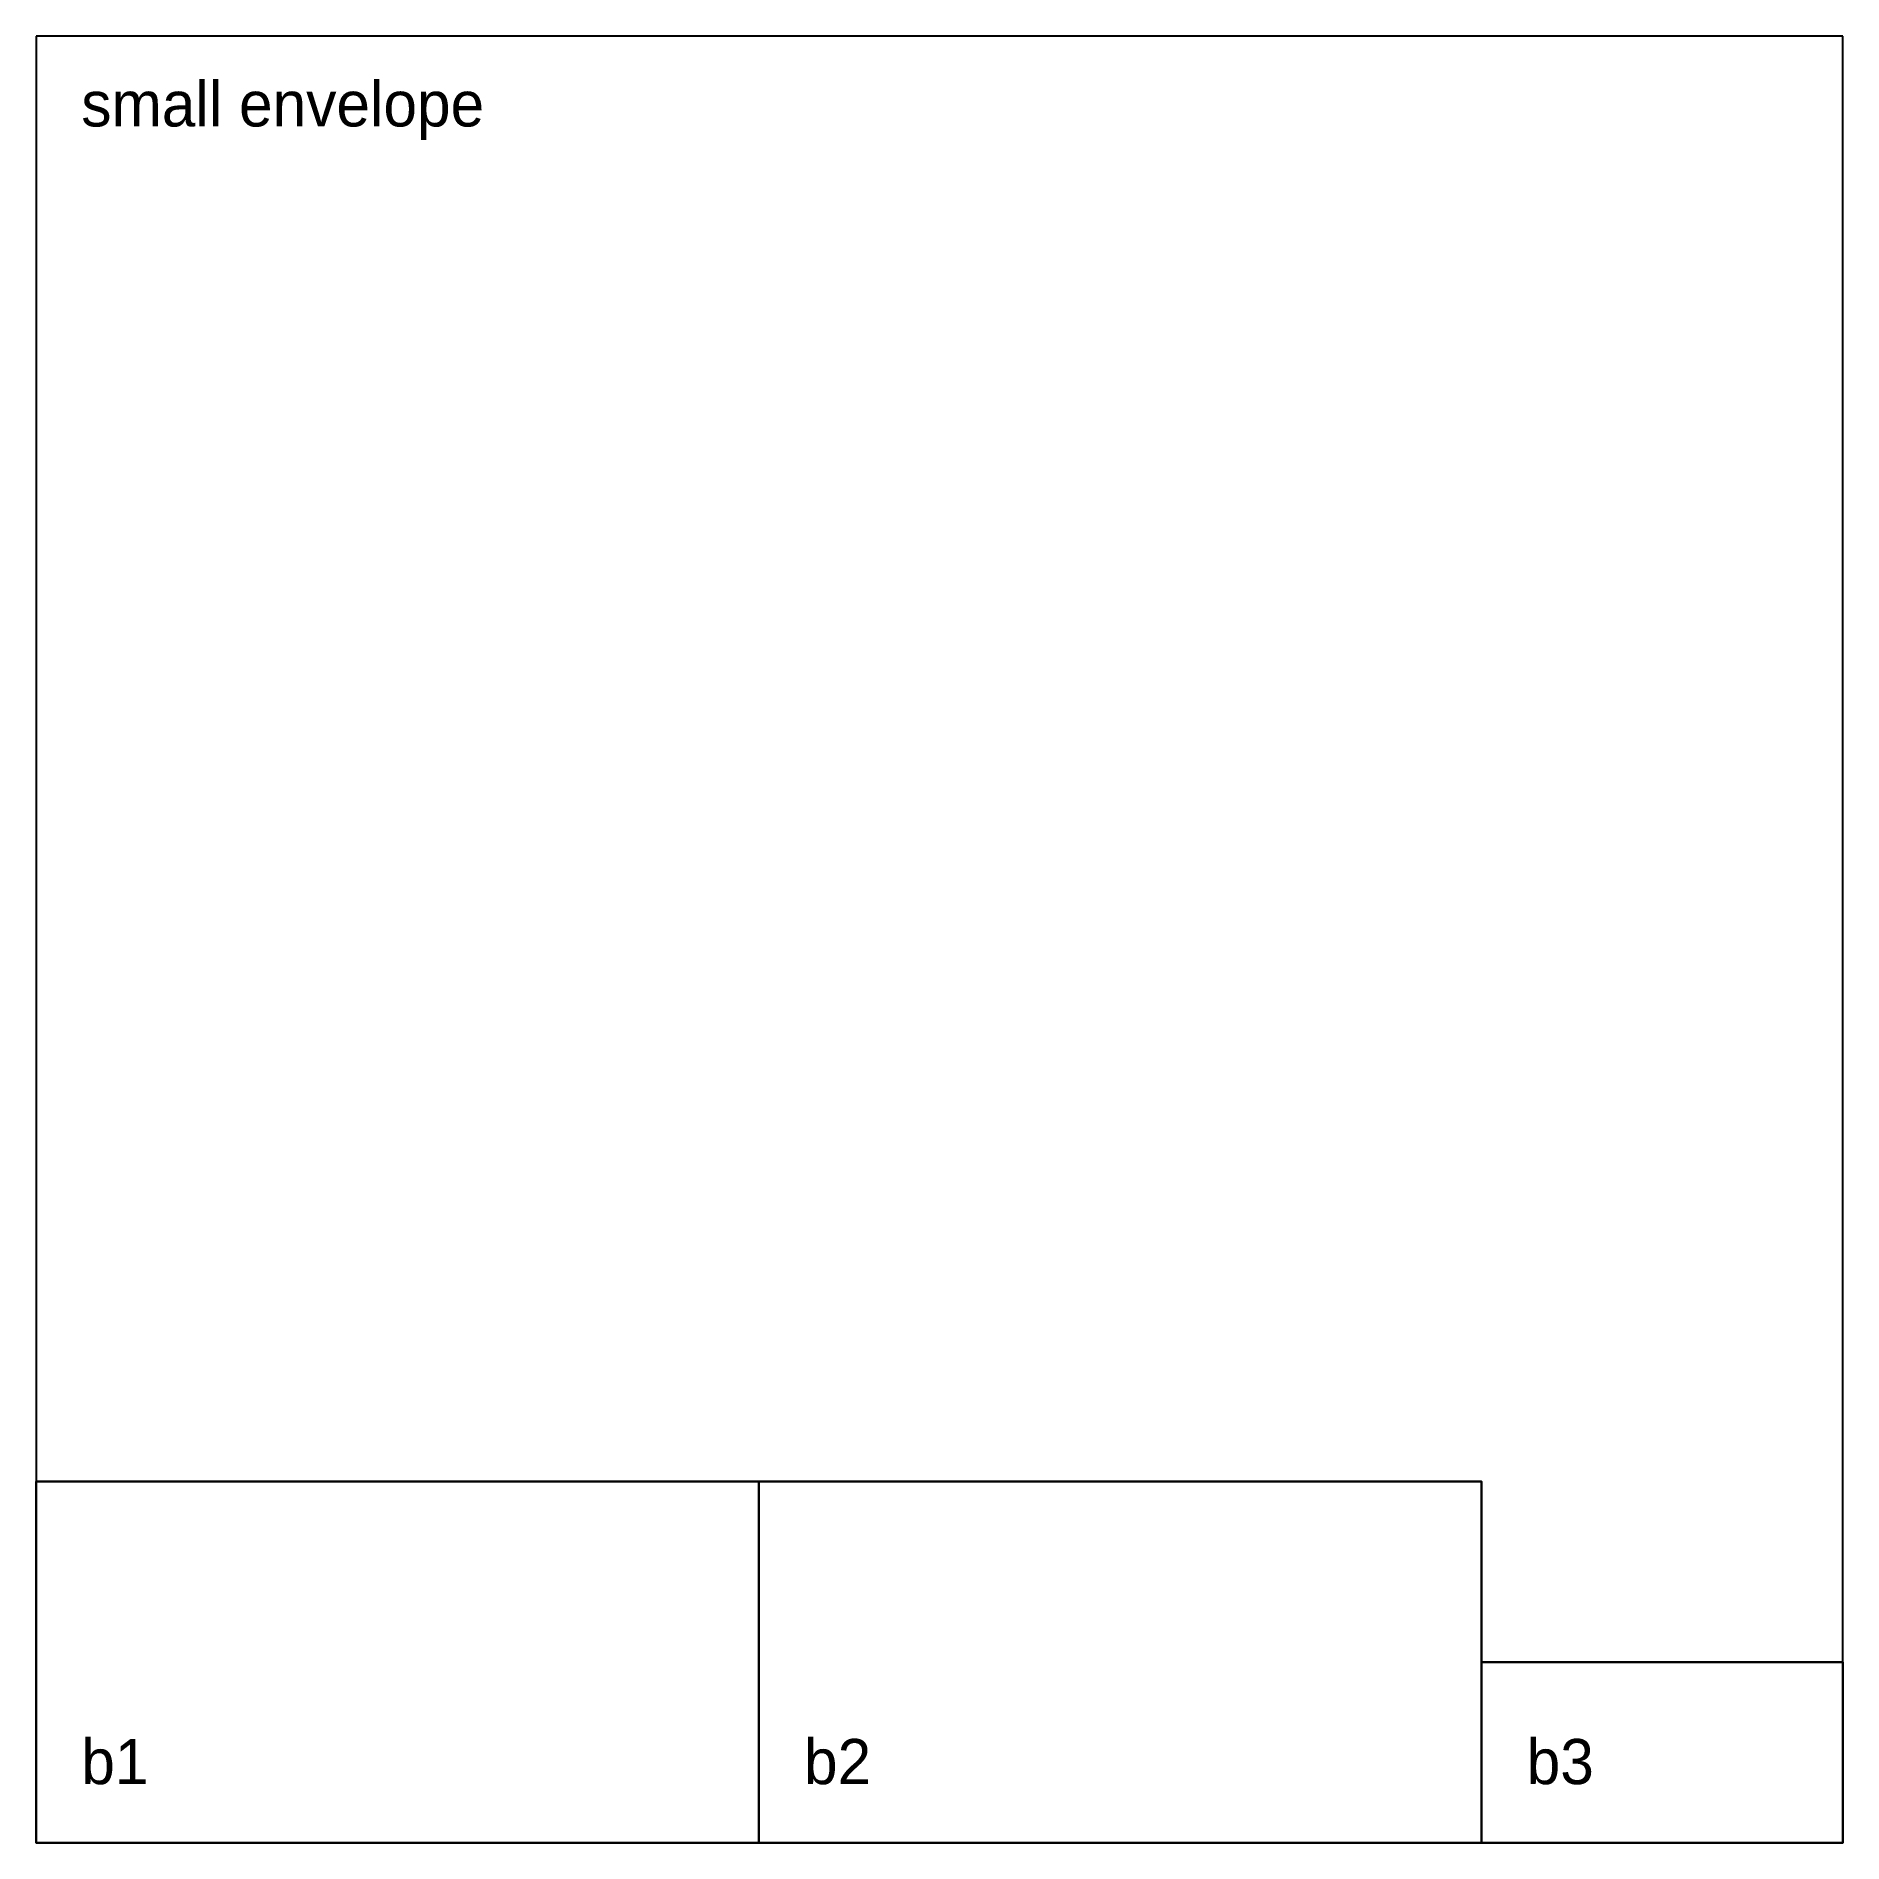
# Model space of a CAD drawing. Header units: metres. Extents: x 0 to 10, y 0 to 10.
import ezdxf
from ezdxf.enums import TextEntityAlignment as Align

# ---------------------------------------------------------------- set-up
doc = ezdxf.new("R2010")
doc.units = ezdxf.units.M
for name, color, linetype in [('FRAME', 2, 'Continuous'), ('ITEMS', 7, 'Continuous'), ('TEXT', 7, 'Continuous')]:
    doc.layers.add(name, color=color, linetype=linetype)

msp = doc.modelspace()

# ---------------------------------------------------------------- linework, layer by layer
at = {"layer": 'FRAME'}
for p, q in [((10, 10), (0, 10)), ((10, 10, 1), (0, 10, 1)), ((0, 10), (0, 0)), ((0, 10, 1), (0, 0, 1)), ((0, 10), (0, 10, 1)), ((10, 0), (10, 10)), ((10, 0, 1), (10, 10, 1)), ((10, 10), (10, 10, 1)), ((0, 0), (10, 0)), ((0, 0, 1), (10, 0, 1)), ((0, 0), (0, 0, 1)), ((10, 0), (10, 0, 1))]:
    msp.add_line(p, q, dxfattribs=at)

# ---------------------------------------------------------------- texts
msp.add_text('small envelope', height=0.25, dxfattribs=at).set_placement((0.25, 9.5, 1))
at = {"layer": 'TEXT'}
for s, p in [('b1', (0.25, 0.25, 1)), ('b2', (4.25, 0.25, 1)), ('b3', (8.25, 0.25, 1))]:
    msp.add_text(s, height=0.25, dxfattribs=at).set_placement(p, align=Align.BOTTOM_LEFT)

# ---------------------------------------------------------------- meshes
at = {"layer": 'ITEMS', "color": 1}
mesh = msp.add_polyface(dxfattribs=at)
corners = [(0, 0), (0, 2), (4, 2), (4, 0), (4, 2, 1), (4, 0, 1), (0, 2, 1), (0, 0, 1)]
mesh.append_faces([[corners[k] for k in face] for face in [(0, 1, 2, 3), (3, 2, 4, 5), (1, 6, 4, 2), (0, 7, 6, 1), (0, 3, 5, 7), (7, 5, 4, 6)]], dxfattribs={"color": 1})
at = {"layer": 'ITEMS', "color": 3}
mesh = msp.add_polyface(dxfattribs=at)
corners = [(4, 0), (4, 2), (8, 2), (8, 0), (8, 2, 1), (8, 0, 1), (4, 2, 1), (4, 0, 1)]
mesh.append_faces([[corners[k] for k in face] for face in [(0, 1, 2, 3), (3, 2, 4, 5), (1, 6, 4, 2), (0, 7, 6, 1), (0, 3, 5, 7), (7, 5, 4, 6)]], dxfattribs={"color": 3})
at = {"layer": 'ITEMS', "color": 5}
mesh = msp.add_polyface(dxfattribs=at)
corners = [(8, 0), (8, 1), (10, 1), (10, 0), (10, 1, 1), (10, 0, 1), (8, 1, 1), (8, 0, 1)]
mesh.append_faces([[corners[k] for k in face] for face in [(0, 1, 2, 3), (3, 2, 4, 5), (1, 6, 4, 2), (0, 7, 6, 1), (0, 3, 5, 7), (7, 5, 4, 6)]], dxfattribs={"color": 5})

doc.saveas('drawing.dxf')
